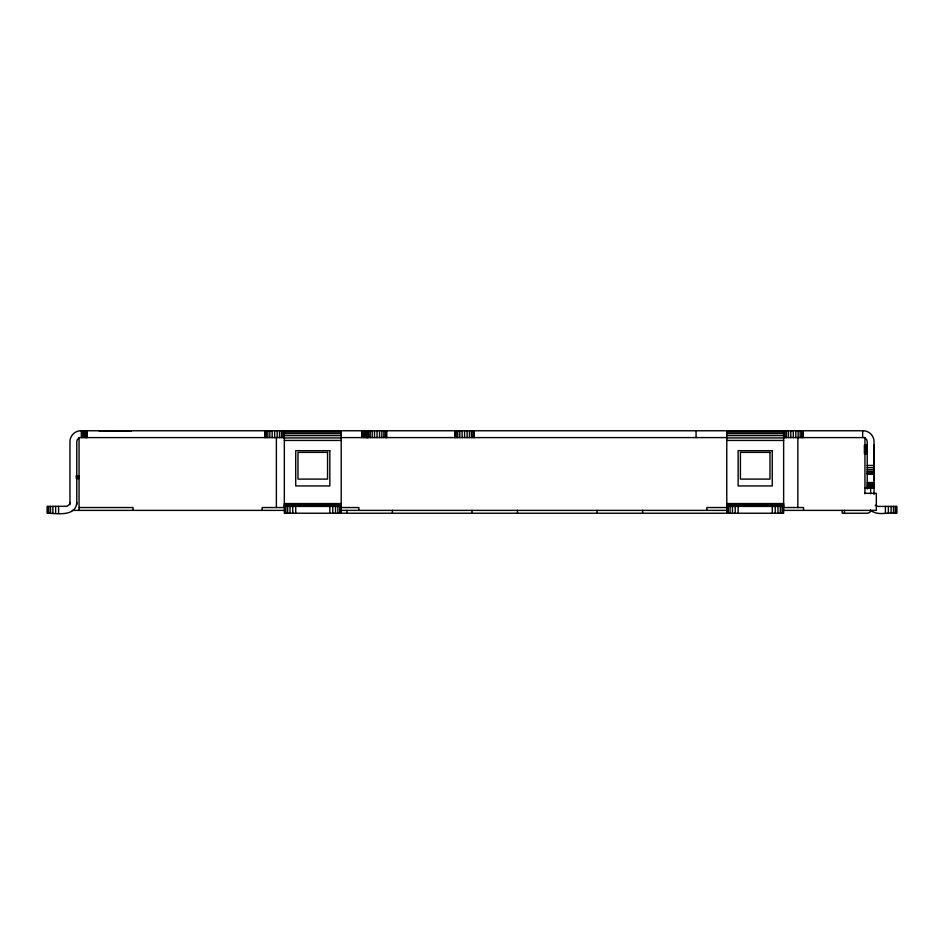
<?xml version="1.0" encoding="UTF-8"?>
<svg xmlns="http://www.w3.org/2000/svg" width="944" height="944" viewBox="0 0 944 944"><rect width="100%" height="100%" fill="white"/><g stroke="black" fill="none" stroke-linecap="round" stroke-linejoin="round"><path stroke-width="1.42" d="M69.95 502.42L69.419 504.415L67 506.267L47.2 506.409L47.2 513.229C56.675 513.347 75.992 517.111 76.771 502.42M870.639 510.385L869.813 512.391L867.796 513.229L842.201 513.229L842.201 510.385M79.048 437.981L77.384 439.444L76.771 441.58L76.771 504.698M284.333 431.101L341.209 431.101M726.762 431.101L783.638 431.101M284.333 432.069L341.209 432.069M726.762 432.069L783.638 432.069M284.333 433.603L341.209 433.603M726.762 433.603L783.638 433.603M284.333 435.609L341.209 435.609M726.762 435.609L783.638 435.609M284.333 437.591L79.048 437.591L79.048 510.385M341.209 437.591L726.762 437.591M783.638 437.591L864.952 437.591L864.952 493.736M284.333 437.933L341.209 437.933M726.762 437.933L783.638 437.933M284.333 440.435L341.209 440.435M726.762 440.435L783.638 440.435M867.229 444.99L864.385 444.99L864.385 453.804M874.05 444.99L874.05 480.248M864.952 453.521L867.229 453.521M867.229 465.463L874.05 465.463M867.229 467.669L874.05 467.669M867.229 469.723L874.05 469.723M867.229 471.493L874.05 471.493M867.229 472.85L874.05 472.85M867.229 473.699L874.05 473.699M867.229 473.994L874.05 473.994M76.311 475.788L79.048 475.693M76.311 476.083L79.048 476.083M76.311 476.531L79.048 476.531M76.311 477.121L79.048 477.121M76.311 477.806L79.048 477.806M76.311 478.537L79.048 478.537M867.229 482.526L874.05 482.526M867.229 483.989L874.05 483.989M867.229 485.369L874.05 485.369M867.229 486.538L874.05 486.538M867.229 487.446L874.05 487.446M867.229 488.013L874.05 488.013M864.952 488.201L874.05 488.201M864.952 493.323L876.327 493.323L876.327 510.385L782.47 510.385M284.333 503.565L341.209 503.565M726.762 503.565L783.638 503.565M284.333 504.297L341.209 504.297M726.762 504.297L783.638 504.297M284.333 504.981L341.209 504.981M726.762 504.981L783.638 504.981M284.333 505.571L341.209 505.571M726.762 505.571L783.638 505.571M284.333 506.019L341.209 506.019M726.762 506.019L783.638 506.019M284.333 506.409L341.209 506.409M726.762 506.409L783.638 506.409M79.048 507.542L133.069 507.542L133.069 510.385M285.206 507.542L262.161 507.542L262.161 510.385M339.687 507.542L358.838 507.542L358.838 510.385M727.411 507.542L706.867 507.542L706.867 510.385M783.036 507.542L803.533 507.542L803.533 510.385M72.216 510.385L285.289 510.385M339.793 510.385L727.364 510.385M98.955 430.771L131.381 430.936M864.952 437.981L866.616 439.444L867.229 441.58L867.229 489.063M875.218 505.241L878.038 506.409L896.8 506.409L896.8 513.229C888.304 511.754 877.578 516.451 870.392 510.067M896.411 506.409L896.411 513.229M895.278 506.409L895.278 513.229M893.472 506.409L893.472 513.229M891.112 506.409L891.112 513.229M888.375 506.409L888.375 513.229M885.425 506.409L885.425 513.229M874.05 494.467L874.05 441.58C874.085 435.798 869.035 430.735 863.253 430.771L80.747 430.771C74.965 430.735 69.915 435.798 69.95 441.58L69.95 504.698M870.639 488.201L870.639 493.747M867.135 444.99L867.135 453.804M866.852 444.99L866.852 453.804M866.391 444.99L866.391 453.804M865.801 444.99L865.801 453.804M865.117 444.99L865.117 453.804M862.674 430.771L862.674 437.591M844.479 510.385L844.479 513.229M802.966 430.771L802.966 437.591M802.636 430.771L802.636 437.591M801.668 430.771L801.668 437.591M800.134 430.771L800.134 437.591M798.14 430.771L798.14 437.591M797.845 437.591L797.845 507.542M795.804 430.771L795.804 437.591M793.302 430.771L793.302 437.591M790.801 430.771L790.801 437.591M788.464 430.771L788.464 437.591M786.47 430.771L786.47 437.591M784.924 430.771L784.924 437.591M783.968 430.771L783.968 437.591M783.638 430.771L783.638 513.229L284.333 513.229L284.333 430.771M783.249 506.409L783.249 513.229M782.116 506.409L782.116 513.229M780.299 506.409L780.299 513.229M777.95 506.409L777.95 513.229M775.201 506.409L775.201 513.229M772.263 506.409L772.263 513.229M738.137 506.409L738.137 513.229M735.199 506.409L735.199 513.229M732.45 506.409L732.45 513.229M730.101 506.409L730.101 513.229M728.284 506.409L728.284 513.229M727.151 506.409L727.151 513.229M726.762 430.771L726.762 513.229M696.058 430.771L696.058 437.591M642.604 510.35L642.604 513.229M597.104 510.35L597.104 513.229M517.489 510.35L517.489 513.229M474.277 430.771L474.277 437.591M473.947 430.771L473.947 437.591M472.979 430.771L472.979 437.591M472 510.35L472 513.229M471.445 430.771L471.445 437.591M469.439 430.771L469.439 437.591M467.115 430.771L467.115 437.591M464.601 430.771L464.601 437.591M462.1 430.771L462.1 437.591M459.775 430.771L459.775 437.591M457.769 430.771L457.769 437.591M456.235 430.771L456.235 437.591M455.268 430.771L455.268 437.591M454.937 430.771L454.937 437.591M392.385 510.35L392.385 513.229M386.698 430.771L386.698 437.591M386.367 430.771L386.367 437.591M385.4 430.771L385.4 437.591M383.866 430.771L383.866 437.591M381.86 430.771L381.86 437.591M379.535 430.771L379.535 437.591M377.034 430.771L377.034 437.591M374.532 430.771L374.532 437.591M372.196 430.771L372.196 437.591M370.19 430.771L370.19 437.591M368.656 430.771L368.656 437.591M367.688 430.771L367.688 437.591M367.369 430.771L367.369 437.591M367.169 430.771L367.169 437.591M366.602 430.771L366.602 437.591M365.694 430.771L365.694 437.591M364.526 430.771L364.526 437.591M363.145 430.771L363.145 437.591M361.682 430.771L361.682 437.591M346.896 510.35L346.896 513.229M341.209 430.771L341.209 513.229M340.819 506.409L340.819 513.229M339.687 506.409L339.687 513.229M337.869 506.409L337.869 513.229M335.521 506.409L335.521 513.229M332.772 506.409L332.772 513.229M329.834 506.409L329.834 513.229M295.708 506.409L295.708 513.229M292.77 506.409L292.77 513.229M290.02 506.409L290.02 513.229M287.672 506.409L287.672 513.229M285.867 506.409L285.867 513.229M284.722 506.409L284.722 513.229M284.002 430.771L284.002 437.591M283.047 430.771L283.047 437.591M281.501 430.771L281.501 437.591M279.507 430.771L279.507 437.591M277.17 430.771L277.17 437.591M276.38 437.591L276.38 507.542M274.669 430.771L274.669 437.591M272.167 430.771L272.167 437.591M269.831 430.771L269.831 437.591M267.836 430.771L267.836 437.591M266.302 430.771L266.302 437.591M265.335 430.771L265.335 437.591M265.004 430.771L265.004 437.591M87.001 430.771L87.001 437.591M86.813 430.771L86.813 437.591M86.246 430.771L86.246 437.591M85.338 430.771L85.338 437.591M84.169 430.771L84.169 437.591M82.789 430.771L82.789 437.591M81.326 430.771L81.326 437.591M58.575 506.409L58.575 513.229M55.625 506.409L55.625 513.229M52.888 506.409L52.888 513.229M50.528 506.409L50.528 513.229M48.722 506.409L48.722 513.229M47.589 506.409L47.589 513.229M329.834 450.677L295.708 450.677L295.708 485.936L329.834 485.936L329.834 450.677M772.263 450.677L738.137 450.677L738.137 485.936L772.263 485.936L772.263 450.677M327.556 452.377L297.985 452.377L297.985 479.104L327.556 479.104L327.556 452.377M769.985 452.377L740.415 452.377L740.415 479.104L769.985 479.104L769.985 452.377"/></g></svg>
